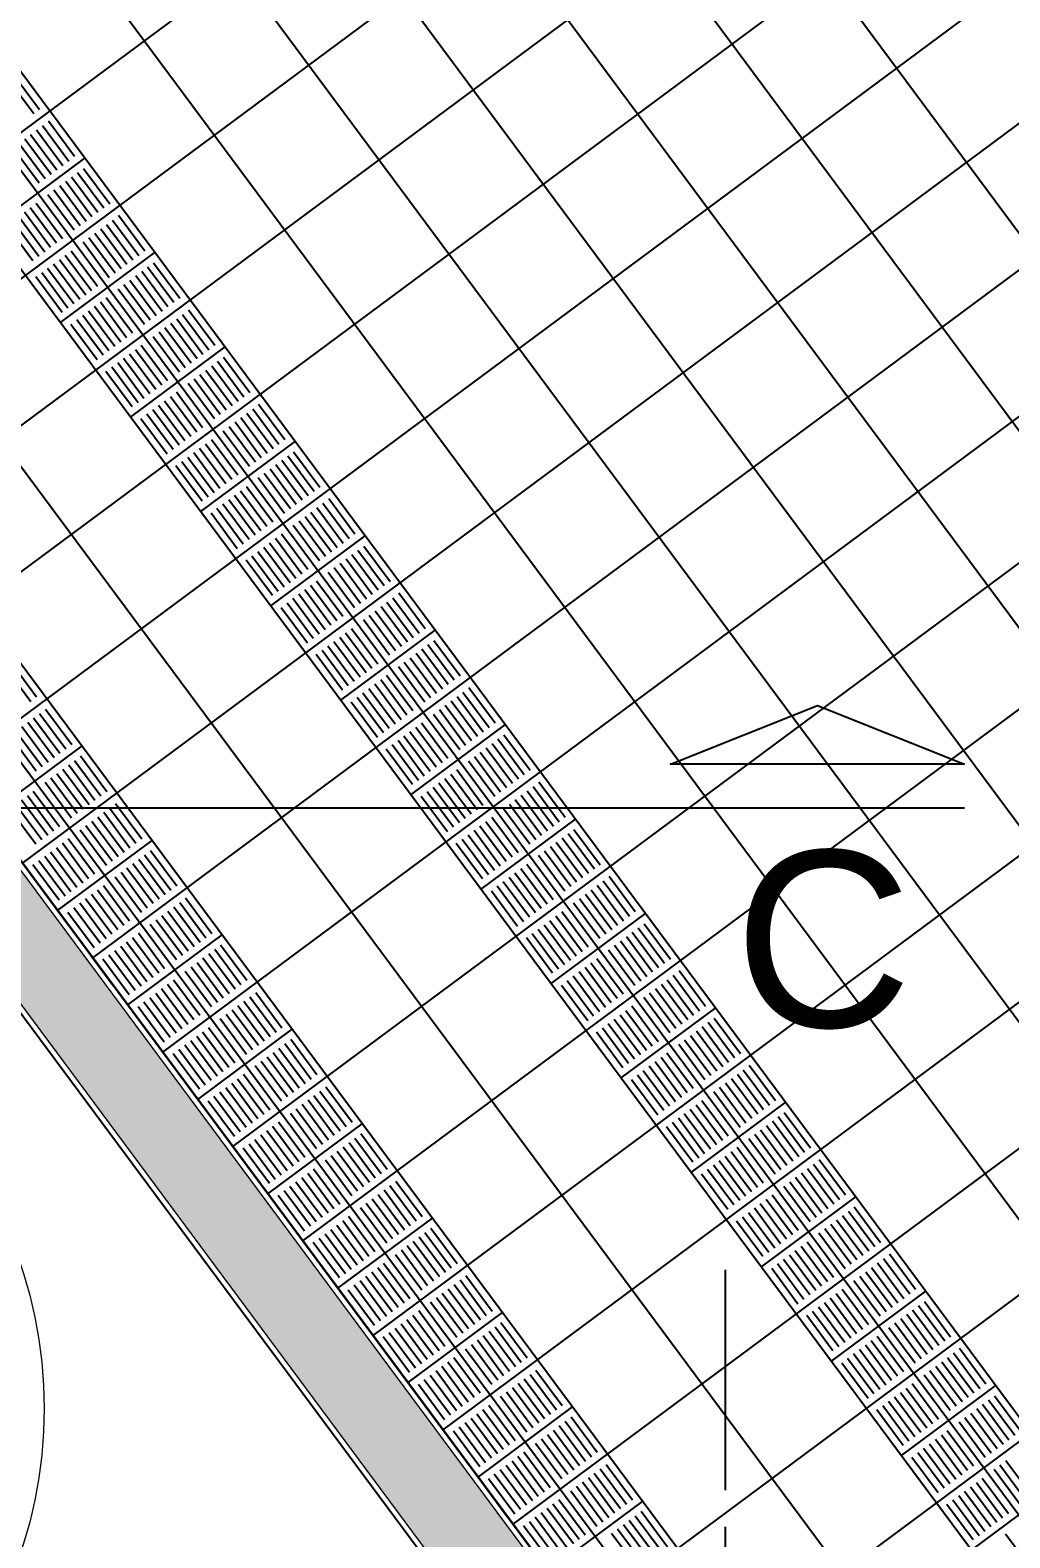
# Model space of a CAD drawing. Header units: inches. Extents: x -309 to 190, y -1585 to -1350.
# Drawn here: x -171.1 to -167.76, y -1389.34 to -1384.21 of the extents above; entities that cross this region are included whole.
import ezdxf
from ezdxf.enums import TextEntityAlignment as Align

# ---------------------------------------------------------------- set-up
doc = ezdxf.new("R2010")
doc.units = ezdxf.units.IN
doc.header["$MEASUREMENT"] = 0
doc.linetypes.add('CENTER2', pattern=[1.125, 0.75, -0.125, 0.125, -0.125])
doc.linetypes.add('HIDDEN', pattern=[0.375, 0.25, -0.125])
for name, color, linetype in [('CIEGOS', 9, 'CONTINUOUS'), ('DET', 9, 'CONTINUOUS'), ('lm', 9, 'HIDDEN'), ('NO VIDENTES', 9, 'CONTINUOUS'), ('REVOQUE', 9, 'CONTINUOUS'), ('TEXT-MUROS', 9, 'CONTINUOUS'), ('V2', 9, 'CONTINUOUS')]:
    doc.layers.add(name, color=color, linetype=linetype)
doc.layers.add('cota', color=9, linetype='CONTINUOUS', lineweight=9)
doc.layers.add('MURO 27', color=9, linetype='CONTINUOUS', lineweight=9)
doc.styles.add('ARIAL', font='arial.ttf', dxfattribs={"height": 0.225})

msp = doc.modelspace()

# ---------------------------------------------------------------- hatches: boundary and pattern name
at = {"layer": 'MURO 27'}
h = msp.add_hatch(color=256, dxfattribs=at)
h.paths.add_polyline_path([(-181.1018, -1382.5893), (-172.9664, -1385.0497), (-169.0218, -1390.3647), (-169.0218, -1399.0197), (-168.7518, -1399.0197), (-168.7518, -1390.2755), (-172.8028, -1384.8171), (-181.2888, -1382.2507), (-181.3718, -1382.5254), (-181.3718, -1384.8425), (-184.2118, -1384.8425), (-184.2118, -1385.1125), (-181.1018, -1385.1125)])
h.paths.add_polyline_path([(-168.7518, -1404.0597), (-169.0218, -1404.0597), (-169.0218, -1412.6484), (-169.0218, -1414.9837), (-169.0218, -1415.048), (-173.092, -1419.1182), (-176.5118, -1419.1182), (-176.5118, -1419.3882), (-172.9801, -1419.3882), (-168.7518, -1415.1599)])

# ---------------------------------------------------------------- linework, layer by layer
at = {"layer": 'CIEGOS'}
for points in [[(-171.8211, -1383.4215), (-167.1318, -1389.7393)], [(-172.0635, -1383.7661), (-167.5318, -1389.8715)], [(-172.5483, -1384.4553), (-168.3318, -1390.1359)], [(-168.7318, -1390.2682), (-172.7906, -1384.7999)], [(-172.7906, -1384.7999), (-168.7318, -1390.2682)]]:
    msp.add_lwpolyline(points, dxfattribs=at)
at = {"layer": 'cota'}
msp.add_circle((-172.5939, -1388.9032), 1.545, dxfattribs=at)
at = {"layer": 'DET'}
for points in [[(-170.6093, -1381.6985), (-165.1318, -1389.0781)], [(-170.0067, -1381.8392), (-165.0912, -1388.4617)], [(-170.8516, -1382.0431), (-165.5318, -1389.2104)], [(-171.094, -1382.3877), (-165.9318, -1389.3426)], [(-172.3138, -1385.4423), (-168.6572, -1382.7281)], [(-171.336, -1382.7329), (-166.3318, -1389.4748)], [(-172.0754, -1385.7634), (-168.3379, -1382.9893)], [(-171.5788, -1383.0769), (-166.7318, -1389.607)], [(-171.837, -1386.0846), (-168.0326, -1383.2609)], [(-171.5986, -1386.4058), (-167.7412, -1383.5427)], [(-171.9423, -1383.5938), (-167.3318, -1389.8054)], [(-171.3602, -1386.727), (-167.4631, -1383.8345)], [(-172.3059, -1384.1107), (-167.9318, -1390.0037)], [(-171.1218, -1387.0482), (-167.1984, -1384.1361)], [(-170.8834, -1387.3694), (-166.9467, -1384.4474)], [(-172.6304, -1384.6809), (-168.5318, -1390.2028)], [(-171.2311, -1384.8876), (-170.9099, -1384.6492)], [(-170.645, -1387.6906), (-166.7082, -1384.7685)], [(-170.9927, -1385.2088), (-170.6715, -1384.9704)], [(-170.4066, -1388.0118), (-166.4826, -1385.0992)], [(-170.7543, -1385.53), (-170.4331, -1385.2916)], [(-170.1682, -1388.333), (-166.2702, -1385.4397)], [(-170.5159, -1385.8512), (-170.1947, -1385.6128)], [(-169.9298, -1388.6542), (-166.0711, -1385.7901)], [(-170.2774, -1386.1724), (-169.9563, -1385.934)], [(-169.6914, -1388.9754), (-165.8854, -1386.1504)], [(-170.039, -1386.4936), (-169.7179, -1386.2552)], [(-169.453, -1389.2966), (-165.7134, -1386.5209)], [(-169.8006, -1386.8148), (-169.4795, -1386.5764)], [(-171.241, -1386.8876), (-170.9198, -1386.6492)], [(-169.5622, -1387.136), (-169.2411, -1386.8976)], [(-169.2146, -1389.6178), (-165.5555, -1386.9018)], [(-171.0026, -1387.2088), (-170.6814, -1386.9704)], [(-169.3238, -1387.4572), (-169.0026, -1387.2188)], [(-170.7642, -1387.53), (-170.443, -1387.2916)], [(-168.9762, -1389.9389), (-165.4121, -1387.2936)], [(-169.0854, -1387.7784), (-168.7642, -1387.54)], [(-170.5258, -1387.8512), (-170.2046, -1387.6128)], [(-168.847, -1388.0996), (-168.5258, -1387.8612)], [(-170.2874, -1388.1724), (-169.9662, -1387.934)], [(-168.6086, -1388.4208), (-168.2874, -1388.1824)], [(-170.049, -1388.4936), (-169.7278, -1388.2552)], [(-168.3702, -1388.742), (-168.049, -1388.5036)], [(-169.8106, -1388.8148), (-169.4894, -1388.5764)], [(-168.7322, -1388.7282), (-168.7318, -1388.7282)], [(-168.1318, -1389.0631), (-167.8106, -1388.8247)], [(-169.5722, -1389.136), (-169.251, -1388.8976)], [(-168.7322, -1389.1282), (-168.7318, -1389.1282)], [(-167.8934, -1389.3843), (-167.5722, -1389.1459)], [(-169.3338, -1389.4572), (-169.0126, -1389.2188)]]:
    msp.add_lwpolyline(points, dxfattribs=at)
at = {"layer": 'lm', "linetype": 'CENTER2'}
msp.add_line((-168.7318, -1388.4307), (-168.7318, -1417.0141), dxfattribs=at)
msp.add_line((-168.7318, -1388.4307), (-168.7318, -1417.0141), dxfattribs=at)
msp.add_lwpolyline([(-173.4211, -1383.9503), (-168.0126, -1391.238)], dxfattribs=at)
msp.add_lwpolyline([(-173.4211, -1383.9503), (-168.0126, -1391.238)], dxfattribs=at)
at = {"layer": 'MURO 27'}
msp.add_lwpolyline([(-184.2118, -1384.8425), (-181.3718, -1384.8425), (-181.3718, -1382.5254), (-181.2888, -1382.2507), (-172.8028, -1384.8171), (-168.7518, -1390.2755), (-168.7518, -1399.0197), (-169.0218, -1399.0197), (-169.0218, -1390.3647), (-172.9664, -1385.0497), (-181.1018, -1382.5893), (-181.1018, -1385.1125), (-184.2118, -1385.1125)], dxfattribs=at)
at = {"layer": 'NO VIDENTES'}
for p, q in [((-171.0841, -1384.4984), (-171.1735, -1384.3779)), ((-171.1534, -1384.363), (-171.064, -1384.4835)), ((-170.9448, -1384.6441), (-171.0342, -1384.5236)), ((-171.1145, -1384.5832), (-171.0251, -1384.7037)), ((-171.0945, -1384.5683), (-171.0051, -1384.6888)), ((-171.0744, -1384.5534), (-170.985, -1384.6739)), ((-171.0543, -1384.5385), (-170.9649, -1384.659)), ((-171.1547, -1384.613), (-171.0653, -1384.7335)), ((-171.1346, -1384.5981), (-171.0452, -1384.7186)), ((-170.915, -1384.6842), (-170.8256, -1384.8047)), ((-170.8859, -1384.8494), (-170.9753, -1384.7289)), ((-170.8658, -1384.8345), (-170.9552, -1384.714)), ((-170.8457, -1384.8196), (-170.9351, -1384.6991)), ((-170.9461, -1384.8941), (-171.0355, -1384.7736)), ((-170.926, -1384.8792), (-171.0154, -1384.7587)), ((-170.9059, -1384.8643), (-170.9953, -1384.7438)), ((-171.0264, -1384.9537), (-171.1158, -1384.8332)), ((-171.0063, -1384.9388), (-171.0957, -1384.8183)), ((-170.9862, -1384.9239), (-171.0756, -1384.8034)), ((-171.0866, -1384.9984), (-171.176, -1384.8779)), ((-171.0665, -1384.9835), (-171.1559, -1384.863)), ((-171.0464, -1384.9686), (-171.1358, -1384.8481)), ((-170.8561, -1384.8895), (-170.7667, -1385.01)), ((-170.836, -1384.8746), (-170.7466, -1384.9951)), ((-170.8159, -1384.8597), (-170.7265, -1384.9802)), ((-170.7064, -1384.9653), (-170.7958, -1384.8448)), ((-170.9163, -1384.9342), (-170.8269, -1385.0547)), ((-170.8962, -1384.9193), (-170.8068, -1385.0398)), ((-170.8761, -1384.9044), (-170.7867, -1385.0249)), ((-170.9966, -1384.9938), (-170.9072, -1385.1143)), ((-170.9765, -1384.9789), (-170.8871, -1385.0994)), ((-170.9564, -1384.964), (-170.867, -1385.0845)), ((-171.0568, -1385.0385), (-170.9674, -1385.159)), ((-171.0367, -1385.0236), (-170.9473, -1385.1441)), ((-171.0166, -1385.0087), (-170.9272, -1385.1292)), ((-170.6274, -1385.1556), (-170.7168, -1385.0352)), ((-170.6073, -1385.1407), (-170.6967, -1385.0203)), ((-170.6766, -1385.0054), (-170.5872, -1385.1258)), ((-170.9875, -1385.1739), (-171.0769, -1385.0534)), ((-170.7077, -1385.2153), (-170.7971, -1385.0948)), ((-170.6876, -1385.2004), (-170.777, -1385.0799)), ((-170.6675, -1385.1855), (-170.7569, -1385.065)), ((-170.6475, -1385.1705), (-170.7369, -1385.0501)), ((-170.7679, -1385.26), (-170.8573, -1385.1395)), ((-170.7478, -1385.2451), (-170.8372, -1385.1246)), ((-170.8482, -1385.3196), (-170.9376, -1385.1991)), ((-170.8281, -1385.3047), (-170.9175, -1385.1842)), ((-170.808, -1385.2898), (-170.8974, -1385.1693)), ((-170.788, -1385.2749), (-170.8774, -1385.1544)), ((-170.5976, -1385.1958), (-170.5082, -1385.3162)), ((-170.5775, -1385.1809), (-170.4881, -1385.3013)), ((-170.468, -1385.2864), (-170.5574, -1385.166)), ((-170.9577, -1385.214), (-170.8683, -1385.3345)), ((-170.6578, -1385.2405), (-170.5684, -1385.3609)), ((-170.6377, -1385.2256), (-170.5483, -1385.346)), ((-170.6177, -1385.2107), (-170.5282, -1385.3311)), ((-170.7381, -1385.3001), (-170.6487, -1385.4205)), ((-170.718, -1385.2852), (-170.6286, -1385.4056)), ((-170.6779, -1385.2554), (-170.5885, -1385.3758)), ((-170.7983, -1385.3448), (-170.7089, -1385.4652)), ((-170.7782, -1385.3299), (-170.6888, -1385.4503)), ((-170.7582, -1385.315), (-170.6688, -1385.4354)), ((-170.389, -1385.4768), (-170.4784, -1385.3564)), ((-170.3689, -1385.4619), (-170.4583, -1385.3415)), ((-170.4382, -1385.3266), (-170.3488, -1385.447)), ((-170.7491, -1385.495), (-170.8385, -1385.3746)), ((-170.8184, -1385.3597), (-170.729, -1385.4801)), ((-170.4492, -1385.5215), (-170.5386, -1385.4011)), ((-170.4291, -1385.5066), (-170.5185, -1385.3862)), ((-170.409, -1385.4917), (-170.4984, -1385.3713)), ((-170.5094, -1385.5662), (-170.5988, -1385.4458)), ((-170.4693, -1385.5364), (-170.5587, -1385.416)), ((-170.5897, -1385.6258), (-170.6791, -1385.5054)), ((-170.5696, -1385.6109), (-170.659, -1385.4905)), ((-170.5496, -1385.596), (-170.639, -1385.4756)), ((-170.5295, -1385.5811), (-170.6189, -1385.4607)), ((-170.3391, -1385.5021), (-170.2497, -1385.6225)), ((-170.2296, -1385.6076), (-170.319, -1385.4872)), ((-170.7193, -1385.5352), (-170.6299, -1385.6556)), ((-170.6098, -1385.6407), (-170.6992, -1385.5203)), ((-170.4194, -1385.5617), (-170.33, -1385.6821)), ((-170.3993, -1385.5468), (-170.3099, -1385.6672)), ((-170.3792, -1385.5319), (-170.2898, -1385.6523)), ((-170.3592, -1385.517), (-170.2698, -1385.6374)), ((-170.4796, -1385.6064), (-170.3902, -1385.7268)), ((-170.4395, -1385.5766), (-170.3501, -1385.697)), ((-170.5398, -1385.6511), (-170.4504, -1385.7715)), ((-170.5198, -1385.6362), (-170.4304, -1385.7566)), ((-170.4997, -1385.6213), (-170.4103, -1385.7417)), ((-170.1305, -1385.7831), (-170.2199, -1385.6627)), ((-170.1998, -1385.6478), (-170.1104, -1385.7682)), ((-170.5107, -1385.8162), (-170.6001, -1385.6958)), ((-170.58, -1385.6809), (-170.4906, -1385.8013)), ((-170.5599, -1385.666), (-170.4705, -1385.7864)), ((-170.1907, -1385.8278), (-170.2801, -1385.7074)), ((-170.1706, -1385.8129), (-170.26, -1385.6925)), ((-170.1506, -1385.798), (-170.24, -1385.6776)), ((-170.271, -1385.8874), (-170.3604, -1385.767)), ((-170.2309, -1385.8576), (-170.3203, -1385.7372)), ((-170.2108, -1385.8427), (-170.3002, -1385.7223)), ((-170.3312, -1385.9321), (-170.4206, -1385.8117)), ((-170.3112, -1385.9172), (-170.4006, -1385.7968)), ((-170.2911, -1385.9023), (-170.3805, -1385.7819)), ((-169.9912, -1385.9288), (-170.0806, -1385.8084)), ((-170.4809, -1385.8564), (-170.3915, -1385.9768)), ((-170.3714, -1385.9619), (-170.4608, -1385.8415)), ((-170.3513, -1385.947), (-170.4407, -1385.8266)), ((-170.1609, -1385.868), (-170.0715, -1385.9884)), ((-170.1408, -1385.8531), (-170.0514, -1385.9735)), ((-170.1208, -1385.8382), (-170.0314, -1385.9586)), ((-170.1007, -1385.8233), (-170.0113, -1385.9437)), ((-170.2011, -1385.8978), (-170.1117, -1386.0182)), ((-170.181, -1385.8829), (-170.0916, -1386.0033)), ((-170.3014, -1385.9723), (-170.212, -1386.0927)), ((-170.2814, -1385.9574), (-170.192, -1386.0778)), ((-170.2613, -1385.9425), (-170.1719, -1386.0629)), ((-170.2412, -1385.9276), (-170.1518, -1386.048)), ((-169.9614, -1385.969), (-169.872, -1386.0894)), ((-170.2723, -1386.1374), (-170.3617, -1386.017)), ((-170.3416, -1386.0021), (-170.2522, -1386.1225)), ((-170.3215, -1385.9872), (-170.2321, -1386.1076)), ((-169.9322, -1386.1341), (-170.0216, -1386.0137)), ((-169.9122, -1386.1192), (-170.0016, -1385.9988)), ((-169.8921, -1386.1043), (-169.9815, -1385.9839)), ((-169.9925, -1386.1788), (-170.0819, -1386.0584)), ((-169.9724, -1386.1639), (-170.0618, -1386.0435)), ((-169.9523, -1386.149), (-170.0417, -1386.0286)), ((-170.0728, -1386.2384), (-170.1622, -1386.118)), ((-170.0527, -1386.2235), (-170.1421, -1386.1031)), ((-170.0326, -1386.2086), (-170.122, -1386.0882)), ((-170.2425, -1386.1776), (-170.1531, -1386.298)), ((-170.133, -1386.2831), (-170.2224, -1386.1627)), ((-170.1129, -1386.2682), (-170.2023, -1386.1478)), ((-170.0928, -1386.2533), (-170.1822, -1386.1329)), ((-169.9024, -1386.1743), (-169.813, -1386.2947)), ((-169.8824, -1386.1594), (-169.793, -1386.2798)), ((-169.8623, -1386.1445), (-169.7729, -1386.2649)), ((-169.7528, -1386.25), (-169.8422, -1386.1296)), ((-169.9627, -1386.219), (-169.8733, -1386.3394)), ((-169.9426, -1386.2041), (-169.8532, -1386.3245)), ((-169.9225, -1386.1892), (-169.8331, -1386.3096)), ((-170.043, -1386.2786), (-169.9536, -1386.399)), ((-170.0229, -1386.2637), (-169.9335, -1386.3841)), ((-170.0028, -1386.2488), (-169.9134, -1386.3692)), ((-170.1032, -1386.3233), (-170.0138, -1386.4437)), ((-170.0831, -1386.3084), (-169.9937, -1386.4288)), ((-170.063, -1386.2935), (-169.9736, -1386.4139)), ((-169.6738, -1386.4404), (-169.7632, -1386.32)), ((-169.6537, -1386.4255), (-169.7431, -1386.3051)), ((-169.723, -1386.2902), (-169.6336, -1386.4106)), ((-171.0941, -1386.4983), (-171.1835, -1386.3779)), ((-171.074, -1386.4834), (-171.1634, -1386.363)), ((-170.0339, -1386.4586), (-170.1233, -1386.3382)), ((-169.7541, -1386.5), (-169.8435, -1386.3796)), ((-169.734, -1386.4851), (-169.8234, -1386.3647)), ((-169.7139, -1386.4702), (-169.8033, -1386.3498)), ((-169.6938, -1386.4553), (-169.7832, -1386.3349)), ((-169.8143, -1386.5447), (-169.9037, -1386.4243)), ((-169.7942, -1386.5298), (-169.8836, -1386.4094)), ((-169.8946, -1386.6043), (-169.984, -1386.4839)), ((-169.8745, -1386.5894), (-169.9639, -1386.469)), ((-169.8544, -1386.5745), (-169.9438, -1386.4541)), ((-169.8344, -1386.5596), (-169.9238, -1386.4392)), ((-169.644, -1386.4806), (-169.5546, -1386.601)), ((-169.6239, -1386.4657), (-169.5345, -1386.5861)), ((-169.5144, -1386.5712), (-169.6038, -1386.4508)), ((-171.0442, -1386.5236), (-170.9548, -1386.644)), ((-170.0041, -1386.4988), (-169.9147, -1386.6192)), ((-169.7042, -1386.5253), (-169.6148, -1386.6457)), ((-169.6841, -1386.5104), (-169.5947, -1386.6308)), ((-169.664, -1386.4955), (-169.5746, -1386.6159)), ((-171.1245, -1386.5832), (-171.0351, -1386.7036)), ((-171.1044, -1386.5683), (-171.015, -1386.6887)), ((-171.0843, -1386.5534), (-170.9949, -1386.6738)), ((-171.0643, -1386.5385), (-170.9749, -1386.6589)), ((-169.7845, -1386.5849), (-169.6951, -1386.7053)), ((-169.7644, -1386.57), (-169.675, -1386.6904)), ((-169.7243, -1386.5402), (-169.6349, -1386.6606)), ((-171.1646, -1386.613), (-171.0752, -1386.7334)), ((-171.1446, -1386.5981), (-171.0552, -1386.7185)), ((-169.8447, -1386.6296), (-169.7553, -1386.75)), ((-169.8246, -1386.6147), (-169.7352, -1386.7351)), ((-169.8046, -1386.5998), (-169.7152, -1386.7202)), ((-169.4153, -1386.7467), (-169.5047, -1386.6263)), ((-169.4846, -1386.6114), (-169.3952, -1386.7318)), ((-170.8356, -1386.8046), (-170.925, -1386.6842)), ((-169.7955, -1386.7798), (-169.8849, -1386.6594)), ((-169.8648, -1386.6445), (-169.7754, -1386.7649)), ((-169.4956, -1386.8063), (-169.585, -1386.6859)), ((-169.4755, -1386.7914), (-169.5649, -1386.671)), ((-169.4554, -1386.7765), (-169.5448, -1386.6561)), ((-169.4354, -1386.7616), (-169.5248, -1386.6412)), ((-170.8958, -1386.8493), (-170.9852, -1386.7289)), ((-170.8757, -1386.8344), (-170.9651, -1386.714)), ((-170.8557, -1386.8195), (-170.9451, -1386.6991)), ((-169.5558, -1386.851), (-169.6452, -1386.7306)), ((-169.5157, -1386.8212), (-169.6051, -1386.7008)), ((-170.956, -1386.894), (-171.0454, -1386.7736)), ((-170.936, -1386.8791), (-171.0254, -1386.7587)), ((-170.9159, -1386.8642), (-171.0053, -1386.7438)), ((-169.6361, -1386.9106), (-169.7255, -1386.7902)), ((-169.616, -1386.8957), (-169.7054, -1386.7753)), ((-169.596, -1386.8808), (-169.6854, -1386.7604)), ((-169.5759, -1386.8659), (-169.6653, -1386.7455)), ((-169.3855, -1386.7869), (-169.2961, -1386.9073)), ((-169.276, -1386.8924), (-169.3654, -1386.772)), ((-171.0363, -1386.9536), (-171.1257, -1386.8332)), ((-171.0163, -1386.9387), (-171.1057, -1386.8183)), ((-170.9962, -1386.9238), (-171.0856, -1386.8034)), ((-170.8058, -1386.8448), (-170.7164, -1386.9652)), ((-169.7657, -1386.82), (-169.6763, -1386.9404)), ((-169.6562, -1386.9255), (-169.7456, -1386.8051)), ((-169.4457, -1386.8316), (-169.3563, -1386.952)), ((-169.4256, -1386.8167), (-169.3362, -1386.9371)), ((-169.4056, -1386.8018), (-169.3162, -1386.9222)), ((-171.0765, -1386.9834), (-171.1659, -1386.863)), ((-171.0564, -1386.9685), (-171.1458, -1386.8481)), ((-170.866, -1386.8895), (-170.7766, -1387.0099)), ((-170.8459, -1386.8746), (-170.7565, -1386.995)), ((-170.8259, -1386.8597), (-170.7365, -1386.9801)), ((-169.526, -1386.8912), (-169.4366, -1387.0116)), ((-169.4859, -1386.8614), (-169.3965, -1386.9818)), ((-169.4658, -1386.8465), (-169.3764, -1386.9669)), ((-170.9262, -1386.9342), (-170.8368, -1387.0546)), ((-170.9062, -1386.9193), (-170.8168, -1387.0397)), ((-170.8861, -1386.9044), (-170.7967, -1387.0248)), ((-169.5862, -1386.9359), (-169.4968, -1387.0563)), ((-169.5662, -1386.921), (-169.4768, -1387.0414)), ((-169.5461, -1386.9061), (-169.4567, -1387.0265)), ((-169.1769, -1387.0679), (-169.2663, -1386.9475)), ((-169.2462, -1386.9326), (-169.1568, -1387.053)), ((-171.0065, -1386.9938), (-170.9171, -1387.1142)), ((-170.9865, -1386.9789), (-170.8971, -1387.0993)), ((-170.9664, -1386.964), (-170.877, -1387.0844)), ((-169.5571, -1387.101), (-169.6465, -1386.9806)), ((-169.6264, -1386.9657), (-169.537, -1387.0861)), ((-169.6063, -1386.9508), (-169.5169, -1387.0712)), ((-169.2371, -1387.1126), (-169.3265, -1386.9922)), ((-169.217, -1387.0977), (-169.3064, -1386.9773)), ((-169.197, -1387.0828), (-169.2864, -1386.9624)), ((-171.0668, -1387.0385), (-170.9774, -1387.1589)), ((-171.0467, -1387.0236), (-170.9573, -1387.144)), ((-171.0266, -1387.0087), (-170.9372, -1387.1291)), ((-170.6574, -1387.1705), (-170.7468, -1387.0501)), ((-170.6373, -1387.1556), (-170.7267, -1387.0352)), ((-170.6173, -1387.1407), (-170.7067, -1387.0203)), ((-170.5972, -1387.1258), (-170.6866, -1387.0054)), ((-169.2773, -1387.1424), (-169.3667, -1387.022)), ((-169.2572, -1387.1275), (-169.3466, -1387.0071)), ((-170.9974, -1387.1738), (-171.0868, -1387.0534)), ((-170.7176, -1387.2152), (-170.807, -1387.0948)), ((-170.6976, -1387.2003), (-170.787, -1387.0799)), ((-170.6775, -1387.1854), (-170.7669, -1387.065)), ((-169.3776, -1387.2169), (-169.467, -1387.0965)), ((-169.3576, -1387.202), (-169.447, -1387.0816)), ((-169.3375, -1387.1871), (-169.4269, -1387.0667)), ((-169.3174, -1387.1722), (-169.4068, -1387.0518)), ((-169.0376, -1387.2136), (-169.127, -1387.0932)), ((-170.7779, -1387.2599), (-170.8673, -1387.1395)), ((-170.7578, -1387.245), (-170.8472, -1387.1246)), ((-169.5273, -1387.1412), (-169.4379, -1387.2616)), ((-169.4178, -1387.2467), (-169.5072, -1387.1263)), ((-169.3977, -1387.2318), (-169.4871, -1387.1114)), ((-169.1872, -1387.1379), (-169.0978, -1387.2583)), ((-169.1672, -1387.123), (-169.0778, -1387.2434)), ((-169.1471, -1387.1081), (-169.0577, -1387.2285)), ((-170.8582, -1387.3195), (-170.9476, -1387.1991)), ((-170.8381, -1387.3046), (-170.9275, -1387.1842)), ((-170.818, -1387.2897), (-170.9074, -1387.1693)), ((-170.7979, -1387.2748), (-170.8873, -1387.1544)), ((-170.6075, -1387.1958), (-170.5181, -1387.3162)), ((-170.5875, -1387.1809), (-170.4981, -1387.3013)), ((-170.5674, -1387.166), (-170.478, -1387.2864)), ((-169.2475, -1387.1826), (-169.1581, -1387.303)), ((-169.2274, -1387.1677), (-169.138, -1387.2881)), ((-169.2073, -1387.1528), (-169.1179, -1387.2732)), ((-170.9676, -1387.214), (-170.8782, -1387.3344)), ((-170.6678, -1387.2405), (-170.5784, -1387.3609)), ((-170.6477, -1387.2256), (-170.5583, -1387.346)), ((-170.6276, -1387.2107), (-170.5382, -1387.3311)), ((-169.3278, -1387.2422), (-169.2384, -1387.3626)), ((-169.3077, -1387.2273), (-169.2183, -1387.3477)), ((-169.2876, -1387.2124), (-169.1982, -1387.3328)), ((-169.0078, -1387.2537), (-168.9184, -1387.3742)), ((-170.7481, -1387.3001), (-170.6587, -1387.4205)), ((-170.728, -1387.2852), (-170.6386, -1387.4056)), ((-170.6878, -1387.2554), (-170.5984, -1387.3758)), ((-169.3187, -1387.4222), (-169.4081, -1387.3018)), ((-169.388, -1387.2869), (-169.2986, -1387.4073)), ((-169.3679, -1387.272), (-169.2785, -1387.3924)), ((-169.3478, -1387.2571), (-169.2584, -1387.3775)), ((-168.9786, -1387.4189), (-169.068, -1387.2984)), ((-168.9586, -1387.404), (-169.048, -1387.2835)), ((-168.9385, -1387.3891), (-169.0279, -1387.2686)), ((-170.8083, -1387.3448), (-170.7189, -1387.4652)), ((-170.7882, -1387.3299), (-170.6988, -1387.4503)), ((-170.7681, -1387.315), (-170.6787, -1387.4354)), ((-170.3989, -1387.4768), (-170.4883, -1387.3564)), ((-170.3789, -1387.4619), (-170.4683, -1387.3415)), ((-170.3588, -1387.447), (-170.4482, -1387.3266)), ((-169.0389, -1387.4636), (-169.1283, -1387.3431)), ((-169.0188, -1387.4487), (-169.1082, -1387.3282)), ((-168.9987, -1387.4338), (-169.0881, -1387.3133)), ((-170.759, -1387.495), (-170.8484, -1387.3746)), ((-170.8284, -1387.3597), (-170.739, -1387.4801)), ((-170.4592, -1387.5215), (-170.5486, -1387.4011)), ((-170.4391, -1387.5066), (-170.5285, -1387.3862)), ((-170.419, -1387.4917), (-170.5084, -1387.3713)), ((-169.1192, -1387.5232), (-169.2086, -1387.4028)), ((-169.0991, -1387.5083), (-169.1885, -1387.3878)), ((-169.079, -1387.4934), (-169.1684, -1387.3729)), ((-170.5194, -1387.5662), (-170.6088, -1387.4458)), ((-170.4792, -1387.5364), (-170.5686, -1387.416)), ((-169.1794, -1387.5679), (-169.2688, -1387.4475)), ((-169.1593, -1387.553), (-169.2487, -1387.4326)), ((-169.1392, -1387.5381), (-169.2286, -1387.4177)), ((-168.9488, -1387.459), (-168.8594, -1387.5795)), ((-168.9288, -1387.4441), (-168.8394, -1387.5646)), ((-168.9087, -1387.4292), (-168.8193, -1387.5497)), ((-168.7992, -1387.5348), (-168.8886, -1387.4143)), ((-170.5997, -1387.6258), (-170.6891, -1387.5054)), ((-170.5796, -1387.6109), (-170.669, -1387.4905)), ((-170.5595, -1387.596), (-170.6489, -1387.4756)), ((-170.5395, -1387.5811), (-170.6289, -1387.4607)), ((-170.3491, -1387.5021), (-170.2597, -1387.6225)), ((-170.329, -1387.4872), (-170.2396, -1387.6076)), ((-169.2889, -1387.4624), (-169.1995, -1387.5828)), ((-169.0091, -1387.5037), (-168.9197, -1387.6242)), ((-168.989, -1387.4888), (-168.8996, -1387.6093)), ((-168.9689, -1387.4739), (-168.8795, -1387.5944)), ((-170.7292, -1387.5352), (-170.6398, -1387.6556)), ((-170.6198, -1387.6407), (-170.7092, -1387.5203)), ((-170.4294, -1387.5617), (-170.34, -1387.6821)), ((-170.4093, -1387.5468), (-170.3199, -1387.6672)), ((-170.3892, -1387.5319), (-170.2998, -1387.6523)), ((-170.3691, -1387.517), (-170.2797, -1387.6374)), ((-169.0693, -1387.5484), (-168.9799, -1387.6689)), ((-169.0492, -1387.5335), (-168.9598, -1387.654)), ((-170.4896, -1387.6064), (-170.4002, -1387.7268)), ((-170.4494, -1387.5766), (-170.36, -1387.697)), ((-169.1496, -1387.608), (-169.0602, -1387.7285)), ((-169.1295, -1387.5931), (-169.0401, -1387.7136)), ((-169.1094, -1387.5782), (-169.02, -1387.6987)), ((-169.0894, -1387.5633), (-169, -1387.6838)), ((-168.7202, -1387.7252), (-168.8096, -1387.6047)), ((-168.7001, -1387.7103), (-168.7895, -1387.5898)), ((-168.7694, -1387.5749), (-168.68, -1387.6954)), ((-170.5498, -1387.6511), (-170.4604, -1387.7715)), ((-170.5297, -1387.6362), (-170.4403, -1387.7566)), ((-170.5097, -1387.6213), (-170.4203, -1387.7417)), ((-170.1405, -1387.7831), (-170.2299, -1387.6627)), ((-170.1204, -1387.7682), (-170.2098, -1387.6478)), ((-169.0803, -1387.7434), (-169.1697, -1387.6229)), ((-168.8005, -1387.7848), (-168.8899, -1387.6643)), ((-168.7804, -1387.7699), (-168.8698, -1387.6494)), ((-168.7603, -1387.755), (-168.8497, -1387.6345)), ((-168.7402, -1387.7401), (-168.8296, -1387.6196)), ((-170.5206, -1387.8162), (-170.61, -1387.6958)), ((-170.59, -1387.6809), (-170.5006, -1387.8013)), ((-170.5699, -1387.666), (-170.4805, -1387.7864)), ((-170.2007, -1387.8278), (-170.2901, -1387.7074)), ((-170.1806, -1387.8129), (-170.27, -1387.6925)), ((-170.1605, -1387.798), (-170.2499, -1387.6776)), ((-168.8607, -1387.8295), (-168.9501, -1387.709)), ((-168.8406, -1387.8146), (-168.93, -1387.6941)), ((-170.281, -1387.8874), (-170.3704, -1387.767)), ((-170.2408, -1387.8576), (-170.3302, -1387.7372)), ((-170.2208, -1387.8427), (-170.3102, -1387.7223)), ((-168.9209, -1387.8742), (-169.0103, -1387.7537)), ((-168.9008, -1387.8593), (-168.9902, -1387.7388)), ((-168.8808, -1387.8444), (-168.9702, -1387.7239)), ((-168.6904, -1387.7653), (-168.601, -1387.8858)), ((-168.6703, -1387.7504), (-168.5809, -1387.8709)), ((-168.5608, -1387.856), (-168.6502, -1387.7355)), ((-170.3412, -1387.9321), (-170.4306, -1387.8117)), ((-170.3211, -1387.9172), (-170.4105, -1387.7968)), ((-170.3011, -1387.9023), (-170.3905, -1387.7819)), ((-170.0906, -1387.8084), (-170.0012, -1387.9288)), ((-169.0505, -1387.7835), (-168.9611, -1387.904)), ((-168.941, -1387.8891), (-169.0304, -1387.7686)), ((-168.7506, -1387.81), (-168.6612, -1387.9305)), ((-168.7305, -1387.7951), (-168.6411, -1387.9156)), ((-168.7104, -1387.7802), (-168.621, -1387.9007)), ((-170.4908, -1387.8564), (-170.4014, -1387.9768)), ((-170.3814, -1387.9619), (-170.4708, -1387.8415)), ((-170.3613, -1387.947), (-170.4507, -1387.8266)), ((-170.1709, -1387.868), (-170.0815, -1387.9884)), ((-170.1508, -1387.8531), (-170.0614, -1387.9735)), ((-170.1307, -1387.8382), (-170.0413, -1387.9586)), ((-170.1107, -1387.8233), (-170.0213, -1387.9437)), ((-168.8309, -1387.8696), (-168.7415, -1387.9901)), ((-168.8108, -1387.8547), (-168.7214, -1387.9752)), ((-168.7707, -1387.8249), (-168.6813, -1387.9454)), ((-170.211, -1387.8978), (-170.1216, -1388.0182)), ((-170.191, -1387.8829), (-170.1016, -1388.0033)), ((-168.8911, -1387.9143), (-168.8017, -1388.0348)), ((-168.871, -1387.8994), (-168.7816, -1388.0199)), ((-168.851, -1387.8845), (-168.7616, -1388.005)), ((-168.4617, -1388.0315), (-168.5511, -1387.911)), ((-168.531, -1387.8961), (-168.4416, -1388.0166)), ((-170.3114, -1387.9723), (-170.222, -1388.0927)), ((-170.2913, -1387.9574), (-170.2019, -1388.0778)), ((-170.2713, -1387.9425), (-170.1819, -1388.0629)), ((-170.2512, -1387.9276), (-170.1618, -1388.048)), ((-169.882, -1388.0894), (-169.9714, -1387.969)), ((-168.8419, -1388.0646), (-168.9313, -1387.9441)), ((-168.9112, -1387.9292), (-168.8218, -1388.0497)), ((-168.542, -1388.0911), (-168.6314, -1387.9706)), ((-168.5219, -1388.0762), (-168.6113, -1387.9557)), ((-168.5018, -1388.0613), (-168.5912, -1387.9408)), ((-168.4818, -1388.0464), (-168.5712, -1387.9259)), ((-170.2822, -1388.1374), (-170.3716, -1388.017)), ((-170.3516, -1388.0021), (-170.2622, -1388.1225)), ((-170.3315, -1387.9872), (-170.2421, -1388.1076)), ((-169.9422, -1388.1341), (-170.0316, -1388.0137)), ((-169.9221, -1388.1192), (-170.0115, -1387.9988)), ((-169.9021, -1388.1043), (-169.9915, -1387.9839)), ((-168.6022, -1388.1358), (-168.6916, -1388.0153)), ((-168.5621, -1388.106), (-168.6515, -1387.9855)), ((-170.0024, -1388.1788), (-170.0918, -1388.0584)), ((-169.9824, -1388.1639), (-170.0718, -1388.0435)), ((-169.9623, -1388.149), (-170.0517, -1388.0286)), ((-168.6825, -1388.1954), (-168.7719, -1388.0749)), ((-168.6624, -1388.1805), (-168.7518, -1388.06)), ((-168.6424, -1388.1656), (-168.7318, -1388.0451)), ((-168.6223, -1388.1507), (-168.7117, -1388.0302)), ((-168.4319, -1388.0716), (-168.3425, -1388.1921)), ((-168.3224, -1388.1772), (-168.4118, -1388.0567)), ((-170.0827, -1388.2384), (-170.1721, -1388.118)), ((-170.0627, -1388.2235), (-170.1521, -1388.1031)), ((-170.0426, -1388.2086), (-170.132, -1388.0882)), ((-168.8121, -1388.1047), (-168.7227, -1388.2252)), ((-168.7026, -1388.2103), (-168.792, -1388.0898)), ((-168.4921, -1388.1163), (-168.4027, -1388.2368)), ((-168.472, -1388.1014), (-168.3826, -1388.2219)), ((-168.452, -1388.0865), (-168.3626, -1388.207)), ((-170.2524, -1388.1776), (-170.163, -1388.298)), ((-170.143, -1388.2831), (-170.2324, -1388.1627)), ((-170.1229, -1388.2682), (-170.2123, -1388.1478)), ((-170.1028, -1388.2533), (-170.1922, -1388.1329)), ((-169.9124, -1388.1743), (-169.823, -1388.2947)), ((-169.8923, -1388.1594), (-169.8029, -1388.2798)), ((-169.8723, -1388.1445), (-169.7829, -1388.2649)), ((-169.8522, -1388.1296), (-169.7628, -1388.25)), ((-168.5724, -1388.1759), (-168.483, -1388.2964)), ((-168.5323, -1388.1461), (-168.4429, -1388.2666)), ((-168.5122, -1388.1312), (-168.4228, -1388.2517)), ((-169.9726, -1388.219), (-169.8832, -1388.3394)), ((-169.9526, -1388.2041), (-169.8632, -1388.3245)), ((-169.9325, -1388.1892), (-169.8431, -1388.3096)), ((-168.6326, -1388.2206), (-168.5432, -1388.3411)), ((-168.6126, -1388.2057), (-168.5232, -1388.3262)), ((-168.5925, -1388.1908), (-168.5031, -1388.3113)), ((-168.2926, -1388.2173), (-168.2032, -1388.3378)), ((-170.0529, -1388.2786), (-169.9635, -1388.399)), ((-170.0329, -1388.2637), (-169.9435, -1388.3841)), ((-170.0128, -1388.2488), (-169.9234, -1388.3692)), ((-168.6035, -1388.3858), (-168.6929, -1388.2653)), ((-168.6728, -1388.2504), (-168.5834, -1388.3709)), ((-168.6527, -1388.2355), (-168.5633, -1388.356)), ((-168.2835, -1388.3974), (-168.3729, -1388.2769)), ((-168.2634, -1388.3825), (-168.3528, -1388.262)), ((-168.2434, -1388.3676), (-168.3328, -1388.2471)), ((-168.2233, -1388.3527), (-168.3127, -1388.2322)), ((-170.1132, -1388.3233), (-170.0238, -1388.4437)), ((-170.0931, -1388.3084), (-170.0037, -1388.4288)), ((-170.073, -1388.2935), (-169.9836, -1388.4139)), ((-169.6837, -1388.4404), (-169.7731, -1388.3199)), ((-169.6637, -1388.4255), (-169.7531, -1388.305)), ((-169.6436, -1388.4106), (-169.733, -1388.2901)), ((-168.3237, -1388.4272), (-168.4131, -1388.3067)), ((-168.3036, -1388.4123), (-168.393, -1388.2918)), ((-170.0438, -1388.4586), (-170.1332, -1388.3382)), ((-169.764, -1388.5), (-169.8534, -1388.3795)), ((-169.744, -1388.4851), (-169.8334, -1388.3646)), ((-169.7239, -1388.4702), (-169.8133, -1388.3497)), ((-169.7038, -1388.4553), (-169.7932, -1388.3348)), ((-168.424, -1388.5017), (-168.5134, -1388.3812)), ((-168.404, -1388.4868), (-168.4934, -1388.3663)), ((-168.3839, -1388.4719), (-168.4733, -1388.3514)), ((-168.3638, -1388.457), (-168.4532, -1388.3365)), ((-168.084, -1388.4984), (-168.1734, -1388.3779)), ((-169.8243, -1388.5447), (-169.9137, -1388.4242)), ((-169.8042, -1388.5298), (-169.8936, -1388.4093)), ((-168.5737, -1388.4259), (-168.4843, -1388.5464)), ((-168.4642, -1388.5315), (-168.5536, -1388.411)), ((-168.4441, -1388.5166), (-168.5335, -1388.3961)), ((-168.2336, -1388.4226), (-168.1442, -1388.5431)), ((-168.2136, -1388.4077), (-168.1242, -1388.5282)), ((-168.1935, -1388.3928), (-168.1041, -1388.5133)), ((-169.9046, -1388.6043), (-169.994, -1388.4838)), ((-169.8845, -1388.5894), (-169.9739, -1388.4689)), ((-169.8644, -1388.5745), (-169.9538, -1388.454)), ((-169.8443, -1388.5596), (-169.9337, -1388.4391)), ((-169.6539, -1388.4805), (-169.5645, -1388.601)), ((-169.6339, -1388.4656), (-169.5445, -1388.5861)), ((-169.6138, -1388.4507), (-169.5244, -1388.5712)), ((-168.2939, -1388.4673), (-168.2045, -1388.5878)), ((-168.2738, -1388.4524), (-168.1844, -1388.5729)), ((-168.2537, -1388.4375), (-168.1643, -1388.558)), ((-170.014, -1388.4987), (-169.9246, -1388.6192)), ((-169.7142, -1388.5252), (-169.6248, -1388.6457)), ((-169.6941, -1388.5103), (-169.6047, -1388.6308)), ((-169.674, -1388.4954), (-169.5846, -1388.6159)), ((-168.3742, -1388.5269), (-168.2848, -1388.6474)), ((-168.3541, -1388.512), (-168.2647, -1388.6325)), ((-168.334, -1388.4971), (-168.2446, -1388.6176)), ((-169.7945, -1388.5848), (-169.7051, -1388.7053)), ((-169.7744, -1388.5699), (-169.685, -1388.6904)), ((-169.7342, -1388.5401), (-169.6448, -1388.6606)), ((-168.3651, -1388.707), (-168.4545, -1388.5865)), ((-168.4344, -1388.5716), (-168.345, -1388.6921)), ((-168.4143, -1388.5567), (-168.3249, -1388.6772)), ((-168.3942, -1388.5418), (-168.3048, -1388.6623)), ((-168.025, -1388.7037), (-168.1144, -1388.5832)), ((-168.005, -1388.6888), (-168.0944, -1388.5683)), ((-167.9849, -1388.6739), (-168.0743, -1388.5534)), ((-168.0542, -1388.5385), (-167.9648, -1388.659)), ((-169.8547, -1388.6295), (-169.7653, -1388.75)), ((-169.8346, -1388.6146), (-169.7452, -1388.7351)), ((-169.8145, -1388.5997), (-169.7251, -1388.7202)), ((-169.4253, -1388.7467), (-169.5147, -1388.6262)), ((-169.4052, -1388.7318), (-169.4946, -1388.6113)), ((-168.0853, -1388.7484), (-168.1747, -1388.6279)), ((-168.0652, -1388.7335), (-168.1546, -1388.613)), ((-168.0451, -1388.7186), (-168.1345, -1388.5981)), ((-169.8054, -1388.7798), (-169.8948, -1388.6593)), ((-169.8748, -1388.6444), (-169.7854, -1388.7649)), ((-169.5056, -1388.8063), (-169.595, -1388.6858)), ((-169.4855, -1388.7914), (-169.5749, -1388.6709)), ((-169.4654, -1388.7765), (-169.5548, -1388.656)), ((-169.4453, -1388.7616), (-169.5347, -1388.6411)), ((-168.1656, -1388.808), (-168.255, -1388.6875)), ((-168.1455, -1388.7931), (-168.2349, -1388.6726)), ((-168.1254, -1388.7782), (-168.2148, -1388.6577)), ((-169.5658, -1388.851), (-169.6552, -1388.7305)), ((-169.5256, -1388.8212), (-169.615, -1388.7007)), ((-168.2258, -1388.8527), (-168.3152, -1388.7322)), ((-168.2057, -1388.8378), (-168.2951, -1388.7173)), ((-168.1856, -1388.8229), (-168.275, -1388.7024)), ((-167.9752, -1388.7289), (-167.8858, -1388.8494)), ((-167.9551, -1388.714), (-167.8657, -1388.8345)), ((-167.8456, -1388.8196), (-167.935, -1388.6991)), ((-169.6461, -1388.9106), (-169.7355, -1388.7901)), ((-169.626, -1388.8957), (-169.7154, -1388.7752)), ((-169.6059, -1388.8808), (-169.6953, -1388.7603)), ((-169.5859, -1388.8659), (-169.6753, -1388.7454)), ((-169.3955, -1388.7868), (-169.3061, -1388.9073)), ((-169.3754, -1388.7719), (-169.286, -1388.8924)), ((-168.3353, -1388.7471), (-168.2458, -1388.8676)), ((-168.0555, -1388.7885), (-167.9661, -1388.909)), ((-168.0354, -1388.7736), (-167.946, -1388.8941)), ((-168.0153, -1388.7587), (-167.9259, -1388.8792)), ((-167.9952, -1388.7438), (-167.9058, -1388.8643)), ((-169.7756, -1388.8199), (-169.6862, -1388.9404)), ((-169.6662, -1388.9255), (-169.7556, -1388.805)), ((-169.4557, -1388.8315), (-169.3663, -1388.952)), ((-169.4356, -1388.8166), (-169.3462, -1388.9371)), ((-169.4155, -1388.8017), (-169.3261, -1388.9222)), ((-168.1157, -1388.8332), (-168.0263, -1388.9537)), ((-168.0956, -1388.8183), (-168.0062, -1388.9388)), ((-169.536, -1388.8911), (-169.4466, -1389.0116)), ((-169.4958, -1388.8613), (-169.4064, -1388.9818)), ((-169.4758, -1388.8464), (-169.3864, -1388.9669)), ((-168.196, -1388.8928), (-168.1066, -1389.0133)), ((-168.1759, -1388.8779), (-168.0865, -1388.9984)), ((-168.1558, -1388.863), (-168.0664, -1388.9835)), ((-168.1358, -1388.8481), (-168.0464, -1388.9686)), ((-167.7666, -1389.01), (-167.856, -1388.8895)), ((-167.7465, -1388.9951), (-167.8359, -1388.8746)), ((-167.8158, -1388.8597), (-167.7264, -1388.9802)), ((-169.5962, -1388.9358), (-169.5068, -1389.0563)), ((-169.5761, -1388.9209), (-169.4867, -1389.0414)), ((-169.5561, -1388.906), (-169.4667, -1389.0265)), ((-169.1869, -1389.0679), (-169.2763, -1388.9474)), ((-169.1668, -1389.053), (-169.2562, -1388.9325)), ((-168.1266, -1389.0282), (-168.216, -1388.9077)), ((-167.8268, -1389.0547), (-167.9162, -1388.9342)), ((-167.8067, -1389.0398), (-167.8961, -1388.9193)), ((-167.7866, -1389.0249), (-167.876, -1388.9044)), ((-169.567, -1389.101), (-169.6564, -1388.9805)), ((-169.6364, -1388.9656), (-169.547, -1389.0861)), ((-169.6163, -1388.9507), (-169.5269, -1389.0712)), ((-169.2471, -1389.1126), (-169.3365, -1388.9921)), ((-169.227, -1389.0977), (-169.3164, -1388.9772)), ((-169.2069, -1389.0828), (-169.2963, -1388.9623)), ((-167.9071, -1389.1143), (-167.9965, -1388.9938)), ((-167.887, -1389.0994), (-167.9764, -1388.9789)), ((-167.8469, -1389.0696), (-167.9363, -1388.9491)), ((-169.2872, -1389.1424), (-169.3766, -1389.0219)), ((-169.2672, -1389.1275), (-169.3566, -1389.007)), ((-167.9673, -1389.159), (-168.0567, -1389.0385)), ((-167.9472, -1389.1441), (-168.0366, -1389.0236)), ((-167.9271, -1389.1292), (-168.0166, -1389.0087)), ((-169.3876, -1389.2169), (-169.477, -1389.0964)), ((-169.3675, -1389.202), (-169.4569, -1389.0815)), ((-169.3475, -1389.1871), (-169.4369, -1389.0666)), ((-169.3274, -1389.1722), (-169.4168, -1389.0517)), ((-169.137, -1389.0931), (-169.0476, -1389.2136)), ((-168.0968, -1389.0683), (-168.0074, -1389.1888)), ((-167.9874, -1389.1739), (-168.0768, -1389.0534)), ((-167.797, -1389.0948), (-167.7076, -1389.2153)), ((-167.7769, -1389.0799), (-167.6875, -1389.2004)), ((-169.5372, -1389.1411), (-169.4478, -1389.2616)), ((-169.4278, -1389.2467), (-169.5172, -1389.1262)), ((-169.4077, -1389.2318), (-169.4971, -1389.1113)), ((-169.2173, -1389.1527), (-169.1279, -1389.2732)), ((-169.1972, -1389.1378), (-169.1078, -1389.2583)), ((-169.1771, -1389.1229), (-169.0877, -1389.2434)), ((-169.1571, -1389.108), (-169.0677, -1389.2285)), ((-167.8572, -1389.1395), (-167.7678, -1389.26)), ((-167.8171, -1389.1097), (-167.7277, -1389.2302)), ((-169.2574, -1389.1825), (-169.168, -1389.303)), ((-169.2374, -1389.1676), (-169.148, -1389.2881)), ((-167.9375, -1389.1991), (-167.8481, -1389.3196)), ((-167.9174, -1389.1842), (-167.828, -1389.3047)), ((-167.8973, -1389.1693), (-167.8079, -1389.2898)), ((-167.8773, -1389.1544), (-167.7879, -1389.2749)), ((-169.3377, -1389.2421), (-169.2483, -1389.3626)), ((-169.3177, -1389.2272), (-169.2283, -1389.3477)), ((-169.2976, -1389.2123), (-169.2082, -1389.3328)), ((-168.9284, -1389.3742), (-169.0178, -1389.2537)), ((-167.8882, -1389.3494), (-167.9776, -1389.2289)), ((-167.9576, -1389.214), (-167.8682, -1389.3345)), ((-169.3286, -1389.4222), (-169.418, -1389.3017)), ((-169.398, -1389.2868), (-169.3086, -1389.4073)), ((-169.3779, -1389.2719), (-169.2885, -1389.3924)), ((-169.3578, -1389.257), (-169.2684, -1389.3775)), ((-168.9886, -1389.4189), (-169.078, -1389.2984)), ((-168.9685, -1389.404), (-169.0579, -1389.2835)), ((-168.9485, -1389.3891), (-169.0379, -1389.2686)), ((-169.0288, -1389.4487), (-169.1182, -1389.3282)), ((-169.0087, -1389.4338), (-169.0981, -1389.3133)), ((-167.6887, -1389.4504), (-167.7781, -1389.3299))]:
    msp.add_line(p, q, dxfattribs=at)
at = {"layer": 'REVOQUE'}
for points in [[(-184.1918, -1384.8225), (-181.3918, -1384.8225), (-181.3918, -1382.5225), (-181.3021, -1382.2258), (-172.7906, -1384.7999), (-168.7318, -1390.2689), (-168.7318, -1399.0397), (-169.0418, -1399.0397), (-169.0418, -1397.7897)], [(-169.0418, -1393.2097), (-169.0418, -1390.3714), (-172.9785, -1385.067), (-181.0818, -1382.6162), (-181.0818, -1385.1325), (-184.1918, -1385.1325)]]:
    msp.add_lwpolyline(points, dxfattribs=at)
at = {"layer": 'TEXT-MUROS'}
for points in [[(-167.9177, -1386.7111), (-168.9177, -1386.7111), (-168.4177, -1386.5111), (-167.9177, -1386.7111)], [(-167.9177, -1386.8611), (-172.9177, -1386.8611)]]:
    msp.add_lwpolyline(points, dxfattribs=at)
at = {"layer": 'V2'}
for points in [[(-272.7318, -1415.4082, 0.414214), (-264.7318, -1423.4082), (-172.7318, -1423.4082, 0.414214), (-164.7318, -1415.4082), (-164.7318, -1390.4819, 0.330583), (-171.8369, -1380.9101), (-202.5175, -1371.6307, 0.073558), (-204.8335, -1371.2882), (-264.7318, -1371.2882, 0.414214), (-272.7318, -1379.2882)], [(-272.5818, -1415.4082, 0.414214), (-264.7318, -1423.2582), (-172.7318, -1423.2582, 0.414214), (-164.8818, -1415.4082), (-164.8818, -1390.4819, 0.330583), (-171.8803, -1381.0537), (-202.5609, -1371.7743, 0.073558), (-204.8335, -1371.4382), (-264.7318, -1371.4382, 0.414214), (-272.5818, -1379.2882)]]:
    msp.add_lwpolyline(points, format="xyb", close=True, dxfattribs=at)

# ---------------------------------------------------------------- texts
at = {"layer": 'TEXT-MUROS', "style": 'ARIAL'}
msp.add_text('C', height=0.6, dxfattribs=at).set_placement((-168.3989, -1387.6054), align=Align.CENTER)

doc.saveas('drawing.dxf')
